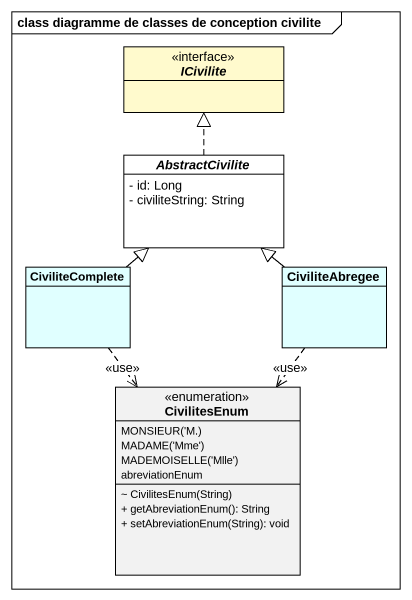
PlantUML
@startuml
mainframe class diagramme de classes de conception civilite
hide circle
hide empty members
skinparam classAttributeIconSize 0
interface ICivilite #FFFACD
abstract class AbstractCivilite #FFFFFF {
  - id: Long
  - civiliteString: String
}
class CiviliteComplete #E0FFFF
class CiviliteAbregee #E0FFFF
enum CivilitesEnum {
  {field} MONSIEUR('M.)
  {field} MADAME('Mme')
  {field} MADEMOISELLE('Mlle')
  abreviationEnum
  ~ CivilitesEnum(String)
  + getAbreviationEnum(): String
  + setAbreviationEnum(String): void
}
AbstractCivilite .up.|> ICivilite
CiviliteComplete -up-|> AbstractCivilite
CiviliteComplete ..> CivilitesEnum : <<use>>
CiviliteAbregee -up-|> AbstractCivilite
CiviliteAbregee ..> CivilitesEnum : <<use>>
@enduml
